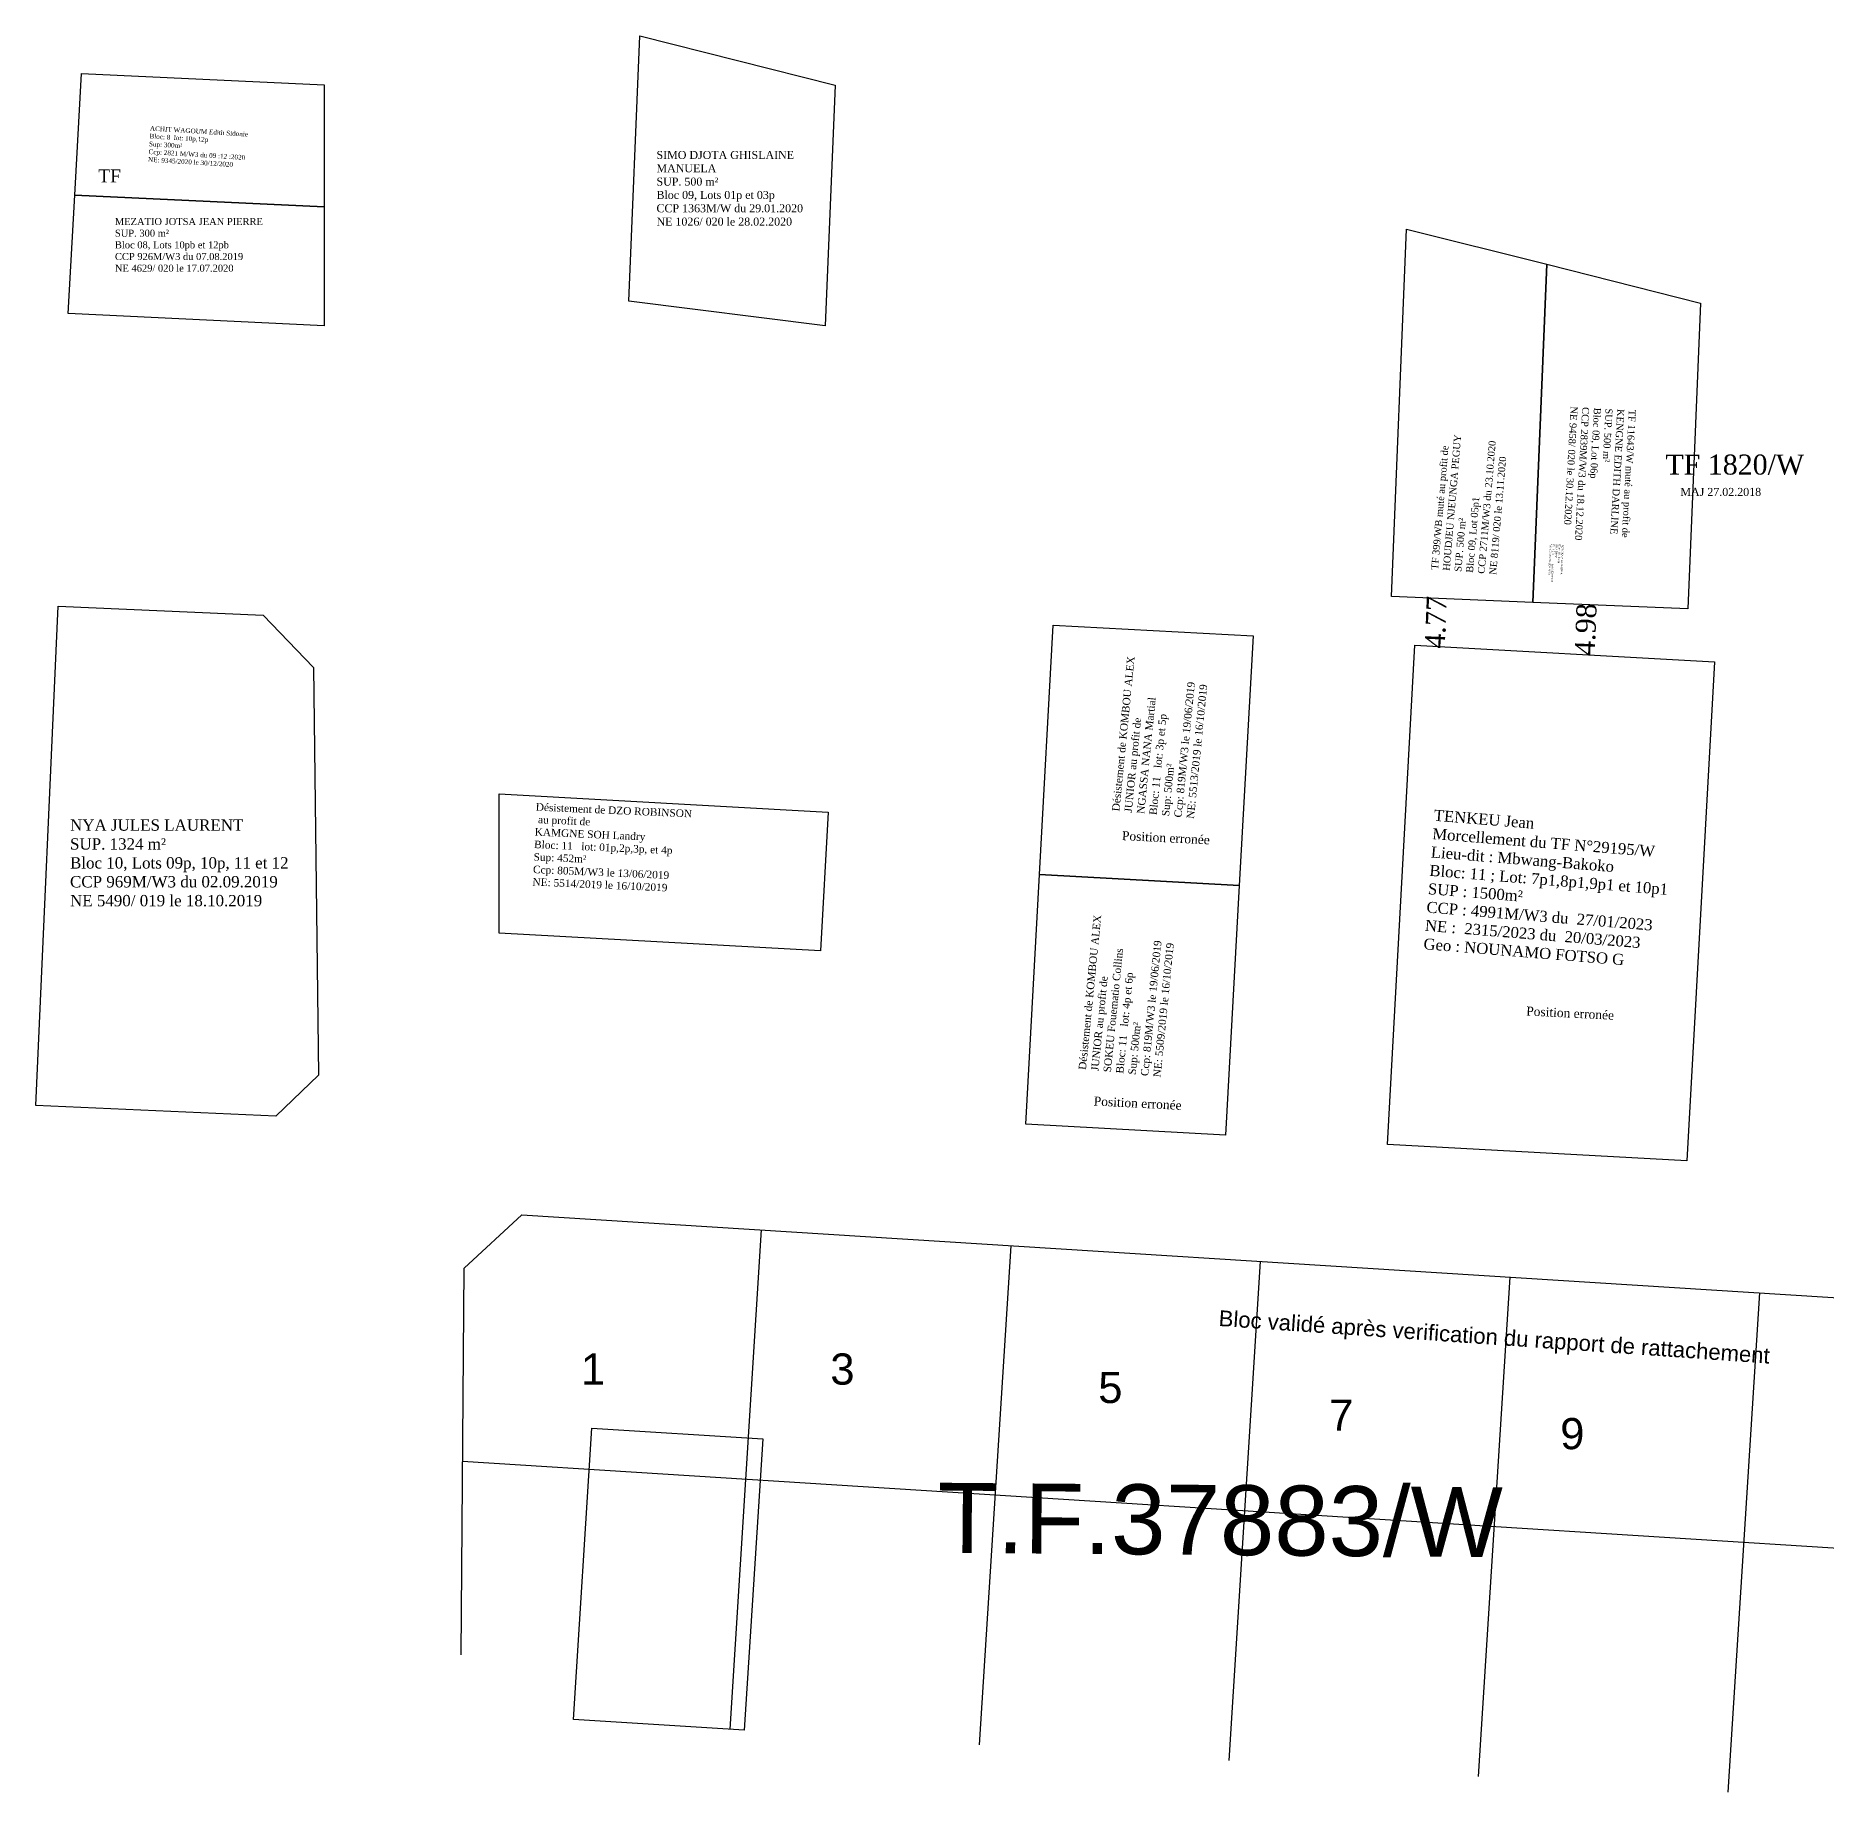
# Model space of a CAD drawing. Header units: millimetres. Extents: x 590121 to 927379, y 438565 to 1441738.
# Drawn here: x 591791.9 to 591970.9, y 439592.7 to 439768.4 of the extents above; entities that cross this region are included whole.
import ezdxf
from ezdxf.enums import TextEntityAlignment as Align

# ---------------------------------------------------------------- set-up
doc = ezdxf.new("R2010")
doc.units = ezdxf.units.MM
doc.header["$LTSCALE"] = 10
for name, color, linetype in [('Cotation Linéaire', 255, 'Continuous'), ('end maj 26 02 2021', 30, 'Continuous'), ('numero lots', 6, 'Continuous')]:
    doc.layers.add(name, color=color, linetype=linetype)
doc.styles.get("Standard").update_dxf_attribs({"font": 'arial.ttf'})
doc.styles.add('Times 1.0', font='times.ttf', dxfattribs={"width": 0.99, "height": 1})
doc.styles.add('Times 3.0', font='times.ttf', dxfattribs={"width": 0.99, "height": 3})

msp = doc.modelspace()

# ---------------------------------------------------------------- linework, layer by layer
at = {"flags": 128}
msp.add_lwpolyline([(591929.78, 439707.43), (591959.74, 439705.78), (591956.99, 439655.86), (591927.04, 439657.51)], close=True, dxfattribs=at)
msp.add_lwpolyline([(591929.78, 439707.43), (591959.74, 439705.78), (591956.99, 439655.86), (591927.04, 439657.51)], close=True, dxfattribs=at)
at = {"layer": 'end maj 26 02 2021', "color": 3, "linetype": 'ByBlock'}
for p, q in [((591834.74, 439645.12), (591840.48, 439650.47)), ((591840.48, 439650.47), (592004.43, 439640.11)), ((591834.42, 439606.47), (591834.74, 439645.12))]:
    msp.add_line(p, q, dxfattribs=at)
at = {"layer": 'end maj 26 02 2021', "color": 0, "linetype": 'ByBlock'}
for p, q in [((591864.43, 439648.96), (591861.28, 439599.02)), ((591889.38, 439647.38), (591886.23, 439597.44)), ((591914.33, 439645.81), (591911.18, 439595.87)), ((591939.28, 439644.23), (591936.13, 439594.29)), ((591964.23, 439642.65), (591961.08, 439592.71))]:
    msp.add_line(p, q, dxfattribs=at)
at = {"layer": 'end maj 26 02 2021', "linetype": 'ByBlock', "ltscale": 0.0014}
msp.add_line((592009.48, 439614.74), (591834.58, 439625.8), dxfattribs=at)
at = {"layer": 'end maj 26 02 2021', "color": 150, "lineweight": -3, "flags": 128}
for points in [[(591852.29, 439768.4), (591871.84, 439763.47), (591870.84, 439739.38), (591851.19, 439741.86)], [(591852.29, 439768.4), (591871.84, 439763.47), (591870.84, 439739.38), (591851.19, 439741.86)], [(591852.29, 439768.4), (591871.84, 439763.47), (591870.84, 439739.38), (591851.19, 439741.86)], [(591852.29, 439768.4), (591871.84, 439763.47), (591870.84, 439739.38), (591851.19, 439741.86)], [(591795.81, 439752.47), (591820.72, 439751.29), (591820.72, 439739.4), (591795.15, 439740.61)], [(591795.81, 439752.47), (591820.72, 439751.29), (591820.72, 439739.4), (591795.15, 439740.61)], [(591795.81, 439752.47), (591820.72, 439751.29), (591820.72, 439739.4), (591795.15, 439740.61)], [(591795.81, 439752.47), (591820.72, 439751.29), (591820.72, 439739.4), (591795.15, 439740.61)], [(591794.12, 439711.35), (591814.64, 439710.44), (591819.68, 439705.22), (591820.15, 439664.43), (591815.91, 439660.33), (591791.9, 439661.4)], [(591794.12, 439711.35), (591814.64, 439710.44), (591819.68, 439705.22), (591820.15, 439664.43), (591815.91, 439660.33), (591791.9, 439661.4)], [(591794.12, 439711.35), (591814.64, 439710.44), (591819.68, 439705.22), (591820.15, 439664.43), (591815.91, 439660.33), (591791.9, 439661.4)], [(591794.12, 439711.35), (591814.64, 439710.44), (591819.68, 439705.22), (591820.15, 439664.43), (591815.91, 439660.33), (591791.9, 439661.4)]]:
    msp.add_lwpolyline(points, close=True, dxfattribs=at)
at = {"layer": 'end maj 26 02 2021', "color": 150}
for points in [[(591796.48, 439764.64), (591820.72, 439763.49), (591820.72, 439751.29), (591795.81, 439752.47)], [(591796.48, 439764.64), (591820.72, 439763.49), (591820.72, 439751.29), (591795.81, 439752.47)], [(591796.48, 439764.64), (591820.72, 439763.49), (591820.72, 439751.29), (591795.81, 439752.47)], [(591796.48, 439764.64), (591820.72, 439763.49), (591820.72, 439751.29), (591795.81, 439752.47)], [(591942.97, 439745.54), (591958.34, 439741.66), (591957.09, 439711.09), (591941.58, 439711.72)], [(591942.97, 439745.54), (591958.34, 439741.66), (591957.09, 439711.09), (591941.58, 439711.72)], [(591893.62, 439709.43), (591913.61, 439708.37), (591912.23, 439683.42), (591892.26, 439684.51)], [(591893.62, 439709.43), (591913.61, 439708.37), (591912.23, 439683.42), (591892.26, 439684.51)], [(591838.24, 439692.56), (591871.11, 439690.75), (591870.35, 439676.87), (591838.24, 439678.64)], [(591838.24, 439692.56), (591871.11, 439690.75), (591870.35, 439676.87), (591838.24, 439678.64)], [(591838.24, 439692.56), (591871.11, 439690.75), (591870.35, 439676.87), (591838.24, 439678.64)], [(591838.24, 439692.56), (591871.11, 439690.75), (591870.35, 439676.87), (591838.24, 439678.64)], [(591892.26, 439684.51), (591912.23, 439683.42), (591910.86, 439658.44), (591890.9, 439659.54)], [(591892.26, 439684.51), (591912.23, 439683.42), (591910.86, 439658.44), (591890.9, 439659.54)]]:
    msp.add_lwpolyline(points, close=True, dxfattribs=at)
at = {"layer": 'end maj 26 02 2021', "color": 3, "lineweight": -3, "flags": 128}
for points in [[(591928.95, 439749.07), (591942.97, 439745.54), (591941.58, 439711.72), (591941.58, 439711.72), (591927.44, 439712.3)], [(591928.95, 439749.07), (591942.97, 439745.54), (591941.58, 439711.72), (591941.58, 439711.72), (591927.44, 439712.3)], [(591942.97, 439745.54), (591958.34, 439741.66), (591957.09, 439711.09), (591941.58, 439711.72)], [(591942.97, 439745.54), (591958.34, 439741.66), (591957.09, 439711.09), (591941.58, 439711.72)]]:
    msp.add_lwpolyline(points, close=True, dxfattribs=at)
at = {"layer": 'end maj 26 02 2021', "color": 150, "flags": 128}
msp.add_lwpolyline([(591847.49, 439629.14), (591864.58, 439628.06), (591862.74, 439598.92), (591845.65, 439600)], close=True, dxfattribs=at)
msp.add_lwpolyline([(591847.49, 439629.14), (591864.58, 439628.06), (591862.74, 439598.92), (591845.65, 439600)], close=True, dxfattribs=at)
msp.add_lwpolyline([(591847.49, 439629.14), (591864.58, 439628.06), (591862.74, 439598.92), (591845.65, 439600)], close=True, dxfattribs=at)
msp.add_lwpolyline([(591847.49, 439629.14), (591864.58, 439628.06), (591862.74, 439598.92), (591845.65, 439600)], close=True, dxfattribs=at)

# ---------------------------------------------------------------- texts
at = {"color": 3, "attachment_point": 1}
for s, insert, char_height, width, rotation in [('{\\fTimes New Roman|b0|i0|c0|p18;TENKEU Jean         \\P\\C1;Morcellement du TF N°29195/W    \\P\\C256;Lieu-dit : Mbwang-Bakoko\\PBloc: 11 ; Lot: 7p1,8p1,9p1 et 10p1 \\PSUP : 1500m²\\PCCP : 4991M/W3 du  27/01/2023\\PNE :  2315/2023 du  20/03/2023\\P\\C1;Geo : NOUNAMO FOTSO G}', (591931.74, 439690.99), 1.1049, 25.5064, 355.4134), ('{\\fTimes New Roman|b0|i0|c0|p18;TENKEU Jean         \\P\\C1;Morcellement du TF N°29195/W    \\P\\C256;Lieu-dit : Mbwang-Bakoko\\PBloc: 11 ; Lot: 7p1,8p1,9p1 et 10p1 \\PSUP : 1500m²\\PCCP : 4991M/W3 du  27/01/2023\\PNE :  2315/2023 du  20/03/2023\\P\\C1;Geo : NOUNAMO FOTSO G}', (591931.74, 439690.99), 1.1049, 25.5064, 355.4134), ('Bloc validé après verification du rapport de rattachement ', (591910.24, 439640.93), 1.58, 81.0675, 356.0862)]:
    msp.add_mtext(s, dxfattribs=dict(at, insert=insert, char_height=char_height, width=width, rotation=rotation))
at = {"layer": 'Cotation Linéaire', "color": 232, "lineweight": 30, "style": 'Times 3.0', "width": 0.99}
for s, rotation, p in [('4.77', 87.6451, (591930.88, 439709.77)), ('4.98', 87.6468, (591945.86, 439709.05))]:
    msp.add_text(s, height=2, rotation=rotation, dxfattribs=at).set_placement(p, align=Align.TOP_CENTER)
at = {"layer": 'end maj 26 02 2021', "color": 1, "linetype": 'ByBlock', "ltscale": 0.0014}
msp.add_text('T.F.37883/W', height=7, rotation=359.5355, dxfattribs=at).set_placement((591882.02, 439616.67))
at = {"layer": 'end maj 26 02 2021', "attachment_point": 1}
for s, width, heights, insert, char_height, rotation in [('{\\fTimes New Roman|b0|i0|c0|p18;ACHIT WAGOUM Edith Sidonie\\PBloc: 8  lot: 10p,12p \\PSup: 300m²\\PCcp: 2821 M/W3 du 09 :12 :2020\\PNE: 9345/2020 le 30/12/2020}', 64.0685, [21.34], (591803.33, 439759.38), 0.4678, 356.4942), ('{\\fTimes New Roman|b0|i0|c0|p18;ACHIT WAGOUM Edith Sidonie\\PBloc: 8  lot: 10p,12p \\PSup: 300m²\\PCcp: 2821 M/W3 du 09 :12 :2020\\PNE: 9345/2020 le 30/12/2020}', 64.0685, [21.34], (591803.33, 439759.38), 0.4678, 356.4942), ('{\\fTimes New Roman|b0|i0|c0|p18;ACHIT WAGOUM Edith Sidonie\\PBloc: 8  lot: 10p,12p \\PSup: 300m²\\PCcp: 2821 M/W3 du 09 :12 :2020\\PNE: 9345/2020 le 30/12/2020}', 64.0685, [21.34], (591803.33, 439759.38), 0.4678, 356.4942), ('{\\fTimes New Roman|b0|i0|c0|p18;ACHIT WAGOUM Edith Sidonie\\PBloc: 8  lot: 10p,12p \\PSup: 300m²\\PCcp: 2821 M/W3 du 09 :12 :2020\\PNE: 9345/2020 le 30/12/2020}', 64.0685, [21.34], (591803.33, 439759.38), 0.4678, 356.4942), ('{\\fTimes New Roman|b0|i0|c186|p18;KOUOKAM ALPHONSE\\PBloc : 09 , lot 6p\\PSUP: 500m²\\PCCP: 312 M/W3 du 07/02/01/018\\PNE: 0535/018 le 26/02/018}', 104.4767, [0], (591944.67, 439717.5), 0.1826, 267.3175), ('{\\fTimes New Roman|b0|i0|c186|p18;KOUOKAM ALPHONSE\\PBloc : 09 , lot 6p\\PSUP: 500m²\\PCCP: 312 M/W3 du 07/02/01/018\\PNE: 0535/018 le 26/02/018}', 104.4767, [0], (591944.67, 439717.5), 0.1826, 267.3175), ('{\\fTimes New Roman|b0|i0|c0|p18;\\C1;Désistement de KOMBOU ALEX\\PJUNIOR au profit de\\C256;\\PNGASSA NANA Martial\\PBloc: 11   lot: 3p et 5p\\PSup: 500m²\\PCcp: 819M/W3 le 19/06/2019\\PNE: 5513/2019 le 16/10/2019}', 72.1221, [24.84], (591899.49, 439690.87), 0.75, 84.3353), ('{\\fTimes New Roman|b0|i0|c0|p18;\\C1;Désistement de KOMBOU ALEX\\PJUNIOR au profit de\\C256;\\PNGASSA NANA Martial\\PBloc: 11   lot: 3p et 5p\\PSup: 500m²\\PCcp: 819M/W3 le 19/06/2019\\PNE: 5513/2019 le 16/10/2019}', 72.1221, [24.84], (591899.49, 439690.87), 0.75, 84.3353), ('{\\fTimes New Roman|b0|i0|c0|p18;\\C1;Désistement de DZO ROBINSON\\P au profit de\\C256;\\PKAMGNE SOH Landry\\PBloc: 11   lot: 01p,2p,3p, et 4p\\PSup: 452m²\\PCcp: 805M/W3 le 13/06/2019\\PNE: 5514/2019 le 16/10/2019}', 72.1221, [24.84], (591841.91, 439691.65), 0.75, 357.4812), ('{\\fTimes New Roman|b0|i0|c0|p18;\\C1;Désistement de DZO ROBINSON\\P au profit de\\C256;\\PKAMGNE SOH Landry\\PBloc: 11   lot: 01p,2p,3p, et 4p\\PSup: 452m²\\PCcp: 805M/W3 le 13/06/2019\\PNE: 5514/2019 le 16/10/2019}', 72.1221, [24.84], (591841.91, 439691.65), 0.75, 357.4812), ('{\\fTimes New Roman|b0|i0|c0|p18;\\C1;Désistement de DZO ROBINSON\\P au profit de\\C256;\\PKAMGNE SOH Landry\\PBloc: 11   lot: 01p,2p,3p, et 4p\\PSup: 452m²\\PCcp: 805M/W3 le 13/06/2019\\PNE: 5514/2019 le 16/10/2019}', 72.1221, [24.84], (591841.91, 439691.65), 0.75, 357.4812), ('{\\fTimes New Roman|b0|i0|c0|p18;\\C1;Désistement de DZO ROBINSON\\P au profit de\\C256;\\PKAMGNE SOH Landry\\PBloc: 11   lot: 01p,2p,3p, et 4p\\PSup: 452m²\\PCcp: 805M/W3 le 13/06/2019\\PNE: 5514/2019 le 16/10/2019}', 72.1221, [24.84], (591841.91, 439691.65), 0.75, 357.4812), ('{\\fTimes New Roman|b0|i0|c0|p18;\\C1;Désistement de KOMBOU ALEX\\PJUNIOR au profit de\\C256;\\PSOKEU Fouematio Collins\\PBloc: 11   lot: 4p et 6p\\PSup: 500m²\\PCcp: 819M/W3 le 19/06/2019\\PNE: 5509/2019 le 16/10/2019}', 72.1221, [24.84], (591896.15, 439665.01), 0.75, 84.3353), ('{\\fTimes New Roman|b0|i0|c0|p18;\\C1;Désistement de KOMBOU ALEX\\PJUNIOR au profit de\\C256;\\PSOKEU Fouematio Collins\\PBloc: 11   lot: 4p et 6p\\PSup: 500m²\\PCcp: 819M/W3 le 19/06/2019\\PNE: 5509/2019 le 16/10/2019}', 72.1221, [24.84], (591896.15, 439665.01), 0.75, 84.3353)]:
    msp.add_mtext_dynamic_manual_height_columns(s, width=width, gutter_width=12.5, heights=heights, dxfattribs=dict(at, insert=insert, char_height=char_height, rotation=rotation))
at = {"layer": 'end maj 26 02 2021', "color": 150, "linetype": 'ByBlock', "lineweight": -3, "ltscale": 0.0014, "attachment_point": 1, "style": 'Times 1.0'}
for s, insert, char_height, width in [('{\\C256;SIMO DJOTA GHISLAINE MANUELA\\PSUP. 500 m²\\PBloc 09, Lots 01p et 03p\\PCCP 1363M/W du 29.01.2020\\PNE 1026/ 020 le 28.02.2020}', (591853.96, 439756.88), 0.8, 17.939), ('{\\C256;SIMO DJOTA GHISLAINE MANUELA\\PSUP. 500 m²\\PBloc 09, Lots 01p et 03p\\PCCP 1363M/W du 29.01.2020\\PNE 1026/ 020 le 28.02.2020}', (591853.96, 439756.88), 0.8, 17.939), ('{\\C256;SIMO DJOTA GHISLAINE MANUELA\\PSUP. 500 m²\\PBloc 09, Lots 01p et 03p\\PCCP 1363M/W du 29.01.2020\\PNE 1026/ 020 le 28.02.2020}', (591853.96, 439756.88), 0.8, 17.939), ('{\\C256;SIMO DJOTA GHISLAINE MANUELA\\PSUP. 500 m²\\PBloc 09, Lots 01p et 03p\\PCCP 1363M/W du 29.01.2020\\PNE 1026/ 020 le 28.02.2020}', (591853.96, 439756.88), 0.8, 17.939), ('{\\C1;TF 40143/W}', (591798.14, 439755.03), 1.3, 51.5577), ('{\\C1;TF 40143/W}', (591798.14, 439755.03), 1.3, 51.5577), ('{\\C1;TF 40143/W}', (591798.14, 439755.03), 1.3, 51.5577), ('{\\C1;TF 40143/W}', (591798.14, 439755.03), 1.3, 51.5577), ('{\\C256;MEZATIO JOTSA JEAN PIERRE\\PSUP. 300 m²\\PBloc 08, Lots 10pb et 12pb\\PCCP 926M/W3 du 07.08.2019\\PNE 4629/ 020 le 17.07.2020}', (591799.81, 439750.17), 0.7, 20.8735), ('{\\C256;MEZATIO JOTSA JEAN PIERRE\\PSUP. 300 m²\\PBloc 08, Lots 10pb et 12pb\\PCCP 926M/W3 du 07.08.2019\\PNE 4629/ 020 le 17.07.2020}', (591799.81, 439750.17), 0.7, 20.8735), ('{\\C256;MEZATIO JOTSA JEAN PIERRE\\PSUP. 300 m²\\PBloc 08, Lots 10pb et 12pb\\PCCP 926M/W3 du 07.08.2019\\PNE 4629/ 020 le 17.07.2020}', (591799.81, 439750.17), 0.7, 20.8735), ('{\\C256;MEZATIO JOTSA JEAN PIERRE\\PSUP. 300 m²\\PBloc 08, Lots 10pb et 12pb\\PCCP 926M/W3 du 07.08.2019\\PNE 4629/ 020 le 17.07.2020}', (591799.81, 439750.17), 0.7, 20.8735), ('{\\C1;TF 1820/W\\P  \\H0.4x;MAJ 27.02.2018}', (591954.84, 439726.51), 2, 52.0002), ('{\\C1;TF 1820/W\\P  \\H0.4x;MAJ 27.02.2018}', (591954.84, 439726.51), 2, 52.0002), ('{\\C256;NYA JULES LAURENT\\P\\fTimes New Roman|b0|i0|c186|p18;SUP. \\fTimes New Roman|b0|i0|c0|p18;1324\\fTimes New Roman|b0|i0|c186|p18; m²\\PBloc \\fTimes New Roman|b0|i0|c0|p18;10\\fTimes New Roman|b0|i0|c186|p18;, Lot\\fTimes New Roman|b0|i0|c0|p18;s\\fTimes New Roman|b0|i0|c186|p18; 0\\fTimes New Roman|b0|i0|c0|p18;9\\fTimes New Roman|b0|i0|c186|p18;p\\fTimes New Roman|b0|i0|c0|p18;, 10p, 11 et 12\\fTimes New Roman|b0|i0|c186|p18;\\PCCP \\fTimes New Roman|b0|i0|c0|p18;969\\fTimes New Roman|b0|i0|c186|p18;M/W3 du \\fTimes New Roman|b0|i0|c0|p18;02\\fTimes New Roman|b0|i0|c186|p18;.0\\fTimes New Roman|b0|i0|c0|p18;9\\fTimes New Roman|b0|i0|c186|p18;.2019\\PNE 5\\fTimes New Roman|b0|i0|c0|p18;490\\fTimes New Roman|b0|i0|c186|p18;/ 019 le 18.10.2019}', (591795.32, 439690.02), 1.13393, 100.1217), ('{\\C256;NYA JULES LAURENT\\P\\fTimes New Roman|b0|i0|c186|p18;SUP. \\fTimes New Roman|b0|i0|c0|p18;1324\\fTimes New Roman|b0|i0|c186|p18; m²\\PBloc \\fTimes New Roman|b0|i0|c0|p18;10\\fTimes New Roman|b0|i0|c186|p18;, Lot\\fTimes New Roman|b0|i0|c0|p18;s\\fTimes New Roman|b0|i0|c186|p18; 0\\fTimes New Roman|b0|i0|c0|p18;9\\fTimes New Roman|b0|i0|c186|p18;p\\fTimes New Roman|b0|i0|c0|p18;, 10p, 11 et 12\\fTimes New Roman|b0|i0|c186|p18;\\PCCP \\fTimes New Roman|b0|i0|c0|p18;969\\fTimes New Roman|b0|i0|c186|p18;M/W3 du \\fTimes New Roman|b0|i0|c0|p18;02\\fTimes New Roman|b0|i0|c186|p18;.0\\fTimes New Roman|b0|i0|c0|p18;9\\fTimes New Roman|b0|i0|c186|p18;.2019\\PNE 5\\fTimes New Roman|b0|i0|c0|p18;490\\fTimes New Roman|b0|i0|c186|p18;/ 019 le 18.10.2019}', (591795.32, 439690.02), 1.13393, 100.1217), ('{\\C256;NYA JULES LAURENT\\P\\fTimes New Roman|b0|i0|c186|p18;SUP. \\fTimes New Roman|b0|i0|c0|p18;1324\\fTimes New Roman|b0|i0|c186|p18; m²\\PBloc \\fTimes New Roman|b0|i0|c0|p18;10\\fTimes New Roman|b0|i0|c186|p18;, Lot\\fTimes New Roman|b0|i0|c0|p18;s\\fTimes New Roman|b0|i0|c186|p18; 0\\fTimes New Roman|b0|i0|c0|p18;9\\fTimes New Roman|b0|i0|c186|p18;p\\fTimes New Roman|b0|i0|c0|p18;, 10p, 11 et 12\\fTimes New Roman|b0|i0|c186|p18;\\PCCP \\fTimes New Roman|b0|i0|c0|p18;969\\fTimes New Roman|b0|i0|c186|p18;M/W3 du \\fTimes New Roman|b0|i0|c0|p18;02\\fTimes New Roman|b0|i0|c186|p18;.0\\fTimes New Roman|b0|i0|c0|p18;9\\fTimes New Roman|b0|i0|c186|p18;.2019\\PNE 5\\fTimes New Roman|b0|i0|c0|p18;490\\fTimes New Roman|b0|i0|c186|p18;/ 019 le 18.10.2019}', (591795.32, 439690.02), 1.13393, 100.1217), ('{\\C256;NYA JULES LAURENT\\P\\fTimes New Roman|b0|i0|c186|p18;SUP. \\fTimes New Roman|b0|i0|c0|p18;1324\\fTimes New Roman|b0|i0|c186|p18; m²\\PBloc \\fTimes New Roman|b0|i0|c0|p18;10\\fTimes New Roman|b0|i0|c186|p18;, Lot\\fTimes New Roman|b0|i0|c0|p18;s\\fTimes New Roman|b0|i0|c186|p18; 0\\fTimes New Roman|b0|i0|c0|p18;9\\fTimes New Roman|b0|i0|c186|p18;p\\fTimes New Roman|b0|i0|c0|p18;, 10p, 11 et 12\\fTimes New Roman|b0|i0|c186|p18;\\PCCP \\fTimes New Roman|b0|i0|c0|p18;969\\fTimes New Roman|b0|i0|c186|p18;M/W3 du \\fTimes New Roman|b0|i0|c0|p18;02\\fTimes New Roman|b0|i0|c186|p18;.0\\fTimes New Roman|b0|i0|c0|p18;9\\fTimes New Roman|b0|i0|c186|p18;.2019\\PNE 5\\fTimes New Roman|b0|i0|c0|p18;490\\fTimes New Roman|b0|i0|c186|p18;/ 019 le 18.10.2019}', (591795.32, 439690.02), 1.13393, 100.1217)]:
    msp.add_mtext(s, dxfattribs=dict(at, insert=insert, char_height=char_height, width=width))
for s, insert, char_height, width, rotation in [('{\\fTimes New Roman|b0|i0|c186|p18;\\C1;TF 11643/W muté au profit de\\C256;\\PKENGNE EDITH DARLINE\\PSUP. 500 m²\\PBloc 09, Lot 06p\\PCCP 2839M/W3 du 18.12.2020\\PNE 9458/ 020 le 30.12.2020}', (591951.89, 439730.98), 0.7, 28.5728, 266.85), ('{\\fTimes New Roman|b0|i0|c186|p18;\\C1;TF 11643/W muté au profit de\\C256;\\PKENGNE EDITH DARLINE\\PSUP. 500 m²\\PBloc 09, Lot 06p\\PCCP 2839M/W3 du 18.12.2020\\PNE 9458/ 020 le 30.12.2020}', (591951.89, 439730.98), 0.7, 28.5728, 266.85), ('{\\C1;TF 399/WB muté au profit de\\P\\C256;HOUDJEU NJEUNGA PEGUY\\PSUP. 500 m²\\PBloc 09, Lot 05p1\\PCCP 2711M/W3 du 23.10.2020\\PNE 8119/ 020 le 13.11.2020}', (591931.41, 439715.02), 0.7, 25.7643, 85.1636), ('{\\C1;TF 399/WB muté au profit de\\P\\C256;HOUDJEU NJEUNGA PEGUY\\PSUP. 500 m²\\PBloc 09, Lot 05p1\\PCCP 2711M/W3 du 23.10.2020\\PNE 8119/ 020 le 13.11.2020}', (591931.41, 439715.02), 0.7, 25.7643, 85.1636), ('{\\C1;Position erronée}', (591900.53, 439688.85), 0.9, 35.3171, 357.142), ('{\\C1;Position erronée}', (591940.95, 439671.31), 0.9, 35.3171, 357.142), ('{\\C1;Position erronée}', (591897.71, 439662.3), 0.9, 35.3171, 357.142)]:
    msp.add_mtext(s, dxfattribs=dict(at, insert=insert, char_height=char_height, width=width, rotation=rotation))
at = {"layer": 'numero lots', "color": 0, "linetype": 'ByBlock', "lineweight": 9}
for s, p in [('1', (591846.4, 439633.48)), ('3', (591871.34, 439633.48)), ('5', (591898.13, 439631.64)), ('7', (591921.22, 439628.87)), ('9', (591944.32, 439627.02))]:
    msp.add_text(s, height=3.12, dxfattribs=at).set_placement(p)

doc.saveas('drawing.dxf')
